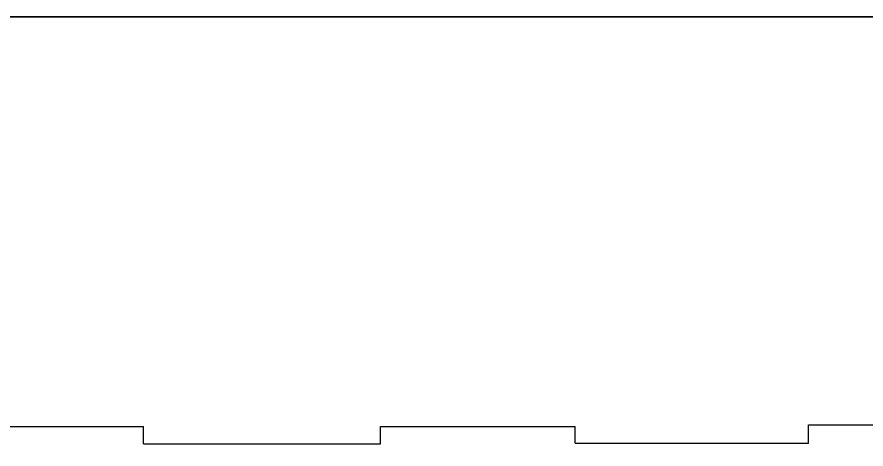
# Model space of a CAD drawing. Header units: centimetres. Extents: x -170347 to -168367, y -82915 to -78980.
# Drawn here: x -169853 to -169111, y -79357 to -78980 of the extents above; entities that cross this region are included whole.
import ezdxf

# ---------------------------------------------------------------- set-up
doc = ezdxf.new("R2010")
doc.units = ezdxf.units.CM
doc.header["$LTSCALE"] = 50
doc.linetypes.add('GF$0$HIDDEN', pattern=[0.375, 0.25, -0.125])
doc.layers.get('0').update_dxf_attribs({"color": 161, "lineweight": 35})
doc.layers.add('GF$0$WALL_PROJECTION', color=253, linetype='GF$0$HIDDEN')
doc.layers.add('gp_notlar', color=6, linetype='Continuous', lineweight=35)

# ---------------------------------------------------------------- blocks, each defined once
blk = doc.blocks.new('ghg')
at = {"layer": 'GF$0$WALL_PROJECTION', "ltscale": 40}
for p, q in [((-174416.43, -79337.58), (-174130.43, -79337.58)), ((-174130.43, -79352.58), (-174130.43, -79337.58)), ((-173923.43, -79337.58), (-173753.43, -79337.58)), ((-173923.43, -79352.58), (-173923.43, -79337.58)), ((-173753.43, -79352.08), (-173753.43, -79337.58)), ((-173549.77, -79336.07), (-173193.63, -79336.07)), ((-173549.77, -79352.07), (-173549.77, -79336.07)), ((-174130.43, -79352.58), (-173923.43, -79352.58)), ((-173753.43, -79352.08), (-173549.77, -79352.07))]:
    blk.add_line(p, q, dxfattribs=at)

msp = doc.modelspace()

# ---------------------------------------------------------------- linework, layer by layer
msp.add_lwpolyline([(-170347.3, -78979.59), (-168367.42, -78979.59), (-168367.42, -80429.5), (-170347.3, -80429.5)], close=True)

# ---------------------------------------------------------------- block references
at = {"layer": 'gp_notlar', "color": 1}
msp.add_blockref('ghg', (4388.08, 0), dxfattribs=at)

doc.saveas('drawing.dxf')
